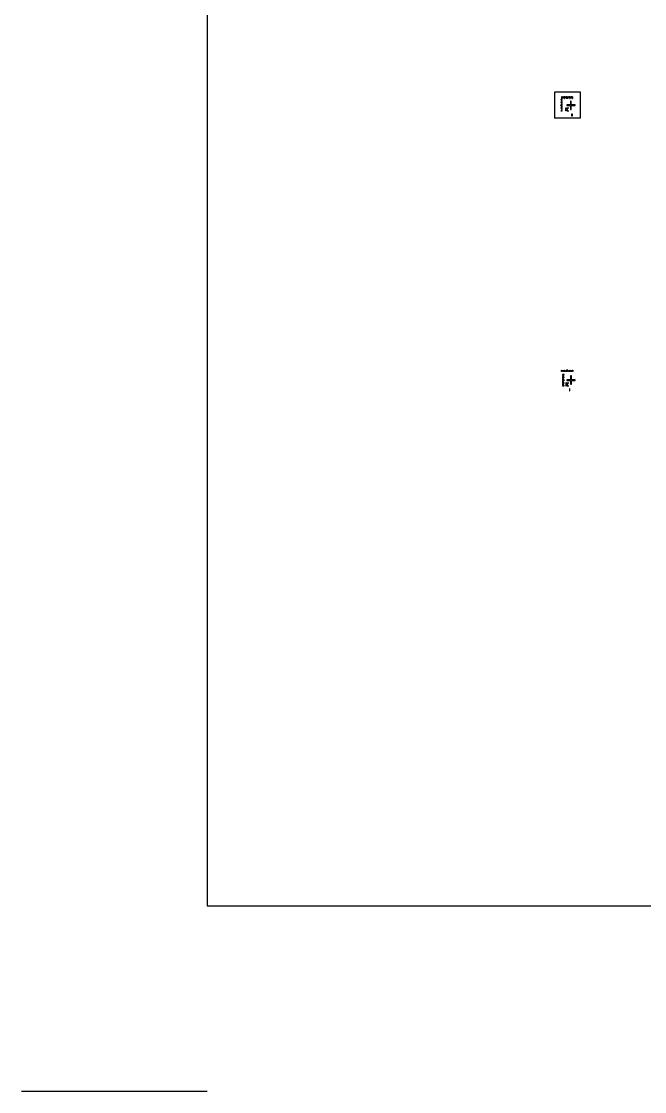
# Model space of a CAD drawing. Extents: x -119394 to 128420, y 74496 to 185496.
# Drawn here: x -34493 to -945, y 74496 to 132108 of the extents above; entities that cross this region are included whole.
import ezdxf

# ---------------------------------------------------------------- set-up
doc = ezdxf.new("R2010")
doc.units = 13
for name, color, linetype in [('CHROME', 10, 'Continuous'), ('CL - Main', 150, 'Continuous'), ('Mask Borders', 40, 'Continuous')]:
    doc.layers.add(name, color=color, linetype=linetype)

msp = doc.modelspace()

# ---------------------------------------------------------------- linework, layer by layer
at = {"layer": 'CHROME'}
for p, q in [((-5376, 127902), (-5451, 127902)), ((-5451, 127902), (-5451, 127890)), ((-5420, 128041), (-5420, 127966)), ((-5408, 128041), (-5420, 128041)), ((-5420, 127966), (-5408, 127966)), ((-5408, 127966), (-5408, 128041)), ((-5390, 128041), (-5390, 127991)), ((-5378, 128041), (-5390, 128041)), ((-5390, 127991), (-5378, 127991)), ((-5378, 127991), (-5378, 128041)), ((-5376, 127890), (-5376, 127902)), ((-5360, 128041), (-5360, 127991)), ((-5348, 128041), (-5360, 128041)), ((-5360, 127991), (-5348, 127991)), ((-5348, 127991), (-5348, 128041)), ((-5330, 128041), (-5330, 127991)), ((-5318, 128041), (-5330, 128041)), ((-5330, 127991), (-5318, 127991)), ((-5318, 127991), (-5318, 128041)), ((-5300, 128041), (-5300, 127991)), ((-5288, 128041), (-5300, 128041)), ((-5300, 127991), (-5288, 127991)), ((-5288, 127991), (-5288, 128041)), ((-5270, 128041), (-5270, 127966)), ((-5258, 128041), (-5270, 128041)), ((-5270, 127966), (-5258, 127966)), ((-5258, 127966), (-5258, 128041)), ((-5240, 128041), (-5240, 127991)), ((-5228, 128041), (-5240, 128041)), ((-5240, 127991), (-5228, 127991)), ((-5228, 127991), (-5228, 128041)), ((-5210, 128041), (-5210, 127991)), ((-5198, 128041), (-5210, 128041)), ((-5210, 127991), (-5198, 127991)), ((-5198, 127991), (-5198, 128041)), ((-5180, 128041), (-5180, 127991)), ((-5168, 128041), (-5180, 128041)), ((-5180, 127991), (-5168, 127991)), ((-5168, 127991), (-5168, 128041)), ((-5150, 128041), (-5150, 127991)), ((-5138, 128041), (-5150, 128041)), ((-5150, 127991), (-5138, 127991)), ((-5138, 127991), (-5138, 128041)), ((-5120, 128041), (-5120, 127941)), ((-5108, 128041), (-5120, 128041)), ((-5120, 127941), (-5108, 127941)), ((-5108, 127941), (-5108, 128041)), ((-5090, 128041), (-5090, 127991)), ((-5078, 128041), (-5090, 128041)), ((-5090, 127991), (-5078, 127991)), ((-5078, 127991), (-5078, 128041)), ((-5060, 128041), (-5060, 127991)), ((-5048, 128041), (-5060, 128041)), ((-5060, 127991), (-5048, 127991)), ((-5048, 127991), (-5048, 128041)), ((-5030, 128041), (-5030, 127991)), ((-5018, 128041), (-5030, 128041)), ((-5030, 127991), (-5018, 127991)), ((-5018, 127991), (-5018, 128041)), ((-5000, 128041), (-5000, 127991)), ((-4988, 128041), (-5000, 128041)), ((-5000, 127991), (-4988, 127991)), ((-4988, 127991), (-4988, 128041)), ((-4970, 128041), (-4970, 127966)), ((-4958, 128041), (-4970, 128041)), ((-4970, 127966), (-4958, 127966)), ((-4958, 127966), (-4958, 128041)), ((-4940, 128041), (-4940, 127991)), ((-4928, 128041), (-4940, 128041)), ((-4940, 127991), (-4928, 127991)), ((-4928, 127991), (-4928, 128041)), ((-4910, 128041), (-4910, 127991)), ((-4898, 128041), (-4910, 128041)), ((-4910, 127991), (-4898, 127991)), ((-4898, 127991), (-4898, 128041)), ((-4880, 128041), (-4880, 127991)), ((-4868, 128041), (-4880, 128041)), ((-4880, 127991), (-4868, 127991)), ((-4868, 127991), (-4868, 128041)), ((-4850, 128041), (-4850, 127991)), ((-4838, 128041), (-4850, 128041)), ((-4850, 127991), (-4838, 127991)), ((-4838, 127991), (-4838, 128041)), ((-4820, 128041), (-4820, 127966)), ((-4808, 128041), (-4820, 128041)), ((-4820, 127966), (-4808, 127966)), ((-4808, 127966), (-4808, 128041)), ((-5376, 127602), (-5476, 127602)), ((-5476, 127602), (-5476, 127590)), ((-5476, 127590), (-5376, 127590)), ((-5451, 127890), (-5376, 127890)), ((-5376, 127752), (-5451, 127752)), ((-5451, 127752), (-5451, 127740)), ((-5451, 127740), (-5376, 127740)), ((-5376, 127452), (-5451, 127452)), ((-5451, 127452), (-5451, 127440)), ((-5451, 127440), (-5376, 127440)), ((-5376, 127872), (-5426, 127872)), ((-5426, 127872), (-5426, 127860)), ((-5426, 127860), (-5376, 127860)), ((-5376, 127842), (-5426, 127842)), ((-5426, 127842), (-5426, 127830)), ((-5426, 127830), (-5376, 127830)), ((-5376, 127812), (-5426, 127812)), ((-5426, 127812), (-5426, 127800)), ((-5426, 127800), (-5376, 127800)), ((-5376, 127782), (-5426, 127782)), ((-5426, 127782), (-5426, 127770)), ((-5426, 127770), (-5376, 127770)), ((-5376, 127722), (-5426, 127722)), ((-5426, 127722), (-5426, 127710)), ((-5426, 127710), (-5376, 127710)), ((-5376, 127692), (-5426, 127692)), ((-5426, 127692), (-5426, 127680)), ((-5426, 127680), (-5376, 127680)), ((-5376, 127662), (-5426, 127662)), ((-5426, 127662), (-5426, 127650)), ((-5426, 127650), (-5376, 127650)), ((-5376, 127632), (-5426, 127632)), ((-5426, 127632), (-5426, 127620)), ((-5426, 127620), (-5376, 127620)), ((-5376, 127572), (-5426, 127572)), ((-5426, 127572), (-5426, 127560)), ((-5426, 127560), (-5376, 127560)), ((-5376, 127542), (-5426, 127542)), ((-5426, 127542), (-5426, 127530)), ((-5426, 127530), (-5376, 127530)), ((-5376, 127512), (-5426, 127512)), ((-5426, 127512), (-5426, 127500)), ((-5426, 127500), (-5376, 127500)), ((-5376, 127482), (-5426, 127482)), ((-5426, 127482), (-5426, 127470)), ((-5426, 127470), (-5376, 127470)), ((-5376, 127422), (-5426, 127422)), ((-5426, 127422), (-5426, 127410)), ((-5426, 127410), (-5376, 127410)), ((-5376, 127392), (-5426, 127392)), ((-5426, 127392), (-5426, 127380)), ((-5426, 127380), (-5376, 127380)), ((-5376, 127362), (-5426, 127362)), ((-5426, 127362), (-5426, 127350)), ((-5426, 127350), (-5376, 127350)), ((-5376, 127332), (-5426, 127332)), ((-5426, 127332), (-5426, 127320)), ((-5376, 127860), (-5376, 127872)), ((-5376, 127830), (-5376, 127842)), ((-5376, 127800), (-5376, 127812)), ((-5376, 127770), (-5376, 127782)), ((-5376, 127740), (-5376, 127752)), ((-5376, 127710), (-5376, 127722)), ((-5376, 127680), (-5376, 127692)), ((-5376, 127650), (-5376, 127662)), ((-5376, 127620), (-5376, 127632)), ((-5376, 127590), (-5376, 127602)), ((-5376, 127560), (-5376, 127572)), ((-5376, 127530), (-5376, 127542)), ((-5376, 127500), (-5376, 127512)), ((-5376, 127470), (-5376, 127482)), ((-5376, 127440), (-5376, 127452)), ((-5376, 127410), (-5376, 127422)), ((-5376, 127380), (-5376, 127392)), ((-5376, 127350), (-5376, 127362)), ((-5376, 127320), (-5376, 127332)), ((-5177, 127293), (-5177, 127449)), ((-5177, 127449), (-5151, 127449)), ((-5151, 127392), (-5066, 127478)), ((-5151, 127449), (-5151, 127392)), ((-5066, 127264), (-5151, 127349)), ((-5151, 127349), (-5151, 127293)), ((-5047, 127459), (-5136, 127371)), ((-5136, 127371), (-5047, 127282)), ((-4933, 127618), (-5133, 127618)), ((-5133, 127618), (-5133, 127574)), ((-5133, 127574), (-4933, 127574)), ((-5066, 127478), (-5047, 127459)), ((-4889, 127818), (-4933, 127818)), ((-4933, 127818), (-4933, 127618)), ((-4933, 127574), (-4933, 127374)), ((-4933, 127374), (-4889, 127374)), ((-4889, 127618), (-4889, 127818)), ((-4689, 127618), (-4889, 127618)), ((-4889, 127374), (-4889, 127574)), ((-4889, 127574), (-4689, 127574)), ((-4689, 127574), (-4689, 127618)), ((-5376, 127302), (-5451, 127302)), ((-5451, 127302), (-5451, 127290)), ((-5451, 127290), (-5376, 127290)), ((-5426, 127320), (-5376, 127320)), ((-5376, 127290), (-5376, 127302)), ((-5151, 127293), (-5177, 127293)), ((-5047, 127282), (-5066, 127264)), ((-4874, 127121), (-4874, 127021)), ((-4862, 127121), (-4874, 127121)), ((-4874, 127021), (-4862, 127021)), ((-4862, 127021), (-4862, 127121)), ((-4825, 127121), (-4837, 127121)), ((-4837, 127121), (-4837, 127021)), ((-4837, 127021), (-4825, 127021)), ((-4825, 127021), (-4825, 127121))]:
    msp.add_line(p, q, dxfattribs=at)
at = {"layer": 'CL - Main'}
for p, q in [((-4393, 128296), (-5793, 128296)), ((-5793, 128296), (-5793, 126896)), ((-4393, 126896), (-4393, 128296)), ((-4393, 126896), (-5793, 126896)), ((-5420, 113261), (-5420, 113336)), ((-5420, 113336), (-5408, 113336)), ((-5408, 113261), (-5420, 113261)), ((-5408, 113336), (-5408, 113261)), ((-5390, 113261), (-5390, 113311)), ((-5390, 113311), (-5378, 113311)), ((-5378, 113261), (-5390, 113261)), ((-5378, 113311), (-5378, 113261)), ((-5360, 113261), (-5360, 113311)), ((-5360, 113311), (-5348, 113311)), ((-5348, 113261), (-5360, 113261)), ((-5281, 113102), (-5356, 113102)), ((-5356, 113102), (-5356, 113090)), ((-5356, 113090), (-5281, 113090)), ((-5306, 113072), (-5356, 113072)), ((-5356, 113072), (-5356, 113060)), ((-5356, 113060), (-5306, 113060)), ((-5306, 113042), (-5356, 113042)), ((-5356, 113042), (-5356, 113030)), ((-5356, 113030), (-5306, 113030)), ((-5306, 113012), (-5356, 113012)), ((-5356, 113012), (-5356, 113000)), ((-5356, 113000), (-5306, 113000)), ((-5306, 112982), (-5356, 112982)), ((-5356, 112982), (-5356, 112970)), ((-5356, 112970), (-5306, 112970)), ((-5281, 112952), (-5356, 112952)), ((-5356, 112952), (-5356, 112940)), ((-5356, 112940), (-5281, 112940)), ((-5306, 112922), (-5356, 112922)), ((-5356, 112922), (-5356, 112910)), ((-5348, 113311), (-5348, 113261)), ((-5330, 113261), (-5330, 113311)), ((-5330, 113311), (-5318, 113311)), ((-5318, 113261), (-5330, 113261)), ((-5318, 113311), (-5318, 113261)), ((-5306, 113060), (-5306, 113072)), ((-5306, 113030), (-5306, 113042)), ((-5306, 113000), (-5306, 113012)), ((-5306, 112970), (-5306, 112982)), ((-5306, 112910), (-5306, 112922)), ((-5300, 113261), (-5300, 113311)), ((-5300, 113311), (-5288, 113311)), ((-5288, 113261), (-5300, 113261)), ((-5288, 113311), (-5288, 113261)), ((-5281, 113090), (-5281, 113102)), ((-5281, 112940), (-5281, 112952)), ((-5270, 113261), (-5270, 113336)), ((-5270, 113336), (-5258, 113336)), ((-5258, 113261), (-5270, 113261)), ((-5258, 113336), (-5258, 113261)), ((-5240, 113261), (-5240, 113311)), ((-5240, 113311), (-5228, 113311)), ((-5228, 113261), (-5240, 113261)), ((-5228, 113311), (-5228, 113261)), ((-5210, 113261), (-5210, 113311)), ((-5210, 113311), (-5198, 113311)), ((-5198, 113261), (-5210, 113261)), ((-5198, 113311), (-5198, 113261)), ((-5180, 113261), (-5180, 113311)), ((-5180, 113311), (-5168, 113311)), ((-5168, 113261), (-5180, 113261)), ((-5168, 113311), (-5168, 113261)), ((-5150, 113261), (-5150, 113311)), ((-5150, 113311), (-5138, 113311)), ((-5138, 113261), (-5150, 113261)), ((-5138, 113311), (-5138, 113261)), ((-5120, 113261), (-5120, 113361)), ((-5120, 113361), (-5108, 113361)), ((-5108, 113261), (-5120, 113261)), ((-5108, 113361), (-5108, 113261)), ((-5090, 113261), (-5090, 113311)), ((-5090, 113311), (-5078, 113311)), ((-5078, 113261), (-5090, 113261)), ((-5078, 113311), (-5078, 113261)), ((-5060, 113261), (-5060, 113311)), ((-5060, 113311), (-5048, 113311)), ((-5048, 113261), (-5060, 113261)), ((-5048, 113311), (-5048, 113261)), ((-5030, 113261), (-5030, 113311)), ((-5030, 113311), (-5018, 113311)), ((-5018, 113261), (-5030, 113261)), ((-5018, 113311), (-5018, 113261)), ((-5000, 113261), (-5000, 113311)), ((-5000, 113311), (-4988, 113311)), ((-4988, 113261), (-5000, 113261)), ((-4988, 113311), (-4988, 113261)), ((-4970, 113261), (-4970, 113336)), ((-4970, 113336), (-4958, 113336)), ((-4958, 113261), (-4970, 113261)), ((-4958, 113336), (-4958, 113261)), ((-4940, 113261), (-4940, 113311)), ((-4940, 113311), (-4928, 113311)), ((-4928, 113261), (-4940, 113261)), ((-4886, 113021), (-4936, 113021)), ((-4936, 113021), (-4936, 112821)), ((-4928, 113311), (-4928, 113261)), ((-4910, 113261), (-4910, 113311)), ((-4910, 113311), (-4898, 113311)), ((-4898, 113261), (-4910, 113261)), ((-4898, 113311), (-4898, 113261)), ((-4886, 112821), (-4886, 113021)), ((-4880, 113261), (-4880, 113311)), ((-4880, 113311), (-4868, 113311)), ((-4868, 113261), (-4880, 113261)), ((-4868, 113311), (-4868, 113261)), ((-4850, 113261), (-4850, 113311)), ((-4850, 113311), (-4838, 113311)), ((-4838, 113261), (-4850, 113261)), ((-4838, 113311), (-4838, 113261)), ((-4820, 113261), (-4820, 113336)), ((-4820, 113336), (-4808, 113336)), ((-4808, 113261), (-4820, 113261)), ((-4808, 113336), (-4808, 113261)), ((-5356, 112910), (-5306, 112910)), ((-5306, 112892), (-5356, 112892)), ((-5356, 112892), (-5356, 112880)), ((-5356, 112880), (-5306, 112880)), ((-5306, 112862), (-5356, 112862)), ((-5356, 112862), (-5356, 112850)), ((-5356, 112850), (-5306, 112850)), ((-5306, 112832), (-5356, 112832)), ((-5356, 112832), (-5356, 112820)), ((-5356, 112820), (-5306, 112820)), ((-5256, 112802), (-5356, 112802)), ((-5356, 112802), (-5356, 112790)), ((-5356, 112790), (-5256, 112790)), ((-5306, 112772), (-5356, 112772)), ((-5356, 112772), (-5356, 112760)), ((-5356, 112760), (-5306, 112760)), ((-5306, 112742), (-5356, 112742)), ((-5356, 112742), (-5356, 112730)), ((-5356, 112730), (-5306, 112730)), ((-5306, 112712), (-5356, 112712)), ((-5356, 112712), (-5356, 112700)), ((-5356, 112700), (-5306, 112700)), ((-5306, 112682), (-5356, 112682)), ((-5356, 112682), (-5356, 112670)), ((-5356, 112670), (-5306, 112670)), ((-5281, 112652), (-5356, 112652)), ((-5356, 112652), (-5356, 112640)), ((-5356, 112640), (-5281, 112640)), ((-5306, 112622), (-5356, 112622)), ((-5356, 112622), (-5356, 112610)), ((-5356, 112610), (-5306, 112610)), ((-5306, 112592), (-5356, 112592)), ((-5356, 112592), (-5356, 112580)), ((-5356, 112580), (-5306, 112580)), ((-5306, 112562), (-5356, 112562)), ((-5356, 112562), (-5356, 112550)), ((-5356, 112550), (-5306, 112550)), ((-5306, 112532), (-5356, 112532)), ((-5356, 112532), (-5356, 112520)), ((-5356, 112520), (-5306, 112520)), ((-5281, 112502), (-5356, 112502)), ((-5356, 112502), (-5356, 112490)), ((-5356, 112490), (-5281, 112490)), ((-5306, 112880), (-5306, 112892)), ((-5306, 112850), (-5306, 112862)), ((-5306, 112820), (-5306, 112832)), ((-5306, 112760), (-5306, 112772)), ((-5306, 112730), (-5306, 112742)), ((-5306, 112700), (-5306, 112712)), ((-5306, 112670), (-5306, 112682)), ((-5306, 112610), (-5306, 112622)), ((-5306, 112580), (-5306, 112592)), ((-5306, 112550), (-5306, 112562)), ((-5306, 112520), (-5306, 112532)), ((-5281, 112640), (-5281, 112652)), ((-5281, 112490), (-5281, 112502)), ((-5256, 112790), (-5256, 112802)), ((-5151, 112649), (-5177, 112649)), ((-5177, 112649), (-5177, 112493)), ((-5177, 112493), (-5151, 112493)), ((-5151, 112592), (-5066, 112678)), ((-5151, 112592), (-5151, 112649)), ((-5151, 112493), (-5151, 112549)), ((-5151, 112549), (-5066, 112464)), ((-4936, 112821), (-5136, 112821)), ((-5136, 112821), (-5136, 112771)), ((-5136, 112771), (-4936, 112771)), ((-5136, 112571), (-5047, 112659)), ((-5136, 112571), (-5047, 112482)), ((-5066, 112678), (-5047, 112659)), ((-5066, 112464), (-5047, 112482)), ((-4936, 112771), (-4936, 112571)), ((-4936, 112571), (-4886, 112571)), ((-4686, 112821), (-4886, 112821)), ((-4886, 112571), (-4886, 112771)), ((-4886, 112771), (-4686, 112771)), ((-4686, 112771), (-4686, 112821)), ((-4986, 112321), (-4986, 112221)), ((-4974, 112321), (-4986, 112321)), ((-4986, 112221), (-4974, 112221)), ((-4974, 112221), (-4974, 112321))]:
    msp.add_line(p, q, dxfattribs=at)
at = {"layer": 'Mask Borders'}
for p, q in [((-24493, 185496), (-24493, 84496)), ((-24493, 84496), (76507, 84496)), ((-24493, 74496), (-34493, 74496))]:
    msp.add_line(p, q, dxfattribs=at)

doc.saveas('drawing.dxf')
